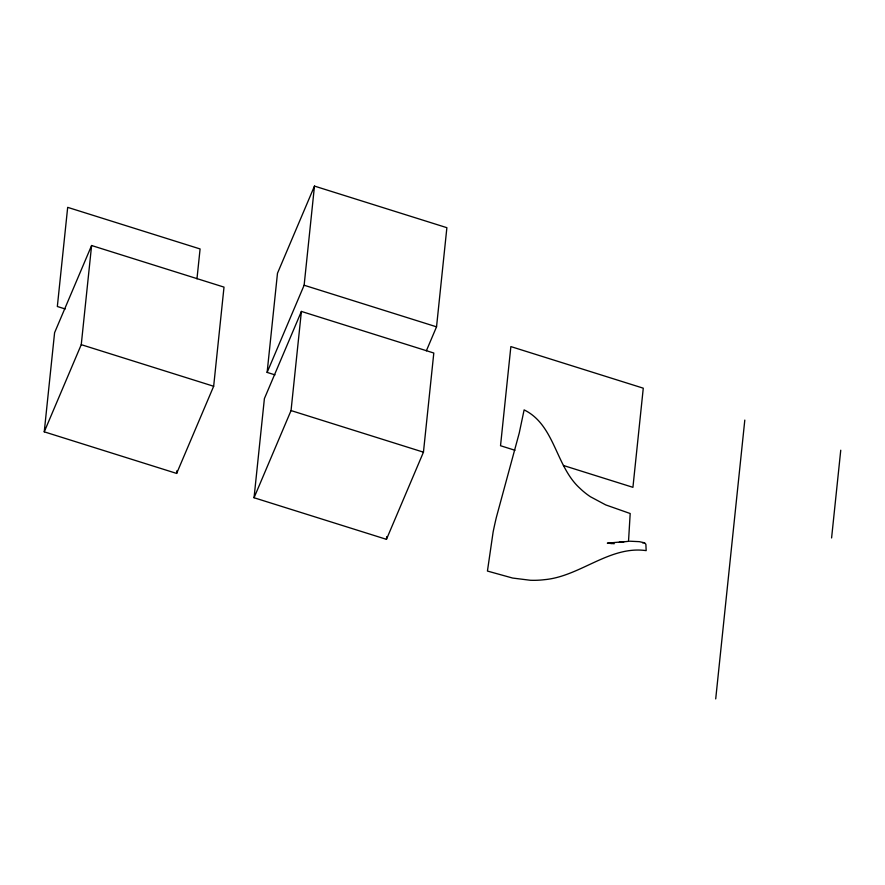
<?xml version="1.0" encoding="UTF-8"?>
<svg xmlns="http://www.w3.org/2000/svg" width="885" height="885" viewBox="0 0 885 885"><rect width="100%" height="100%" fill="white"/><g stroke="black" fill="none" stroke-linecap="round" stroke-linejoin="round"><path stroke-width="1.33" d="M44.25 431.836L54.593 332.694L91.597 245.521L224.005 287.116L213.661 386.258L176.657 473.431L44.25 431.836L81.254 344.663L91.597 245.521M176.657 473.431L176.945 470.709M196.968 278.83L200.087 248.95L67.68 207.355L57.337 306.498L65.202 308.965M254.05 497.746L264.394 398.604L301.398 311.431L433.805 353.026L423.45 452.169L386.457 539.341L254.05 497.746L291.043 410.574L301.398 311.431M274.992 374.875L267.126 372.408L277.481 273.266L314.474 186.093L446.881 227.688L436.537 326.83L426.349 350.836M267.126 372.408L304.13 285.235L314.474 186.093M386.457 539.341L386.734 536.62M715.711 698.907L744.805 420.087M831.59 537.958L840.75 450.222M642.532 542.848L644.534 542.804L645.884 544.297L646.172 550.625C609.71 545.426 580.25 576.356 544.762 579.642A74.13 60.346 6 0 1 530.425 580.272L512.614 578.049L487.436 571.057L493.133 531.94A100.337 14.105 -72.6 0 1 496.374 517.305L519.241 433.053L524.119 409.888C554.995 424.988 555.614 466.406 579.929 488.299A74.13 60.346 6 0 0 590.417 496.739L605.716 504.904L630.186 513.521L628.56 540.713M624.312 541.598L619.323 542.295L629.147 541.255M623.25 541.742L607.331 543.158L614.234 543.733M630.142 541.222L639.335 541.664L644.534 542.804M609.245 543.302L611.889 543.456M304.13 285.235L436.537 326.83M514.937 450.255L500.523 445.73L510.866 346.588L643.273 388.183L632.93 487.325L563.446 465.499M81.254 344.663L213.661 386.258M291.043 410.574L423.45 452.169"/></g></svg>
